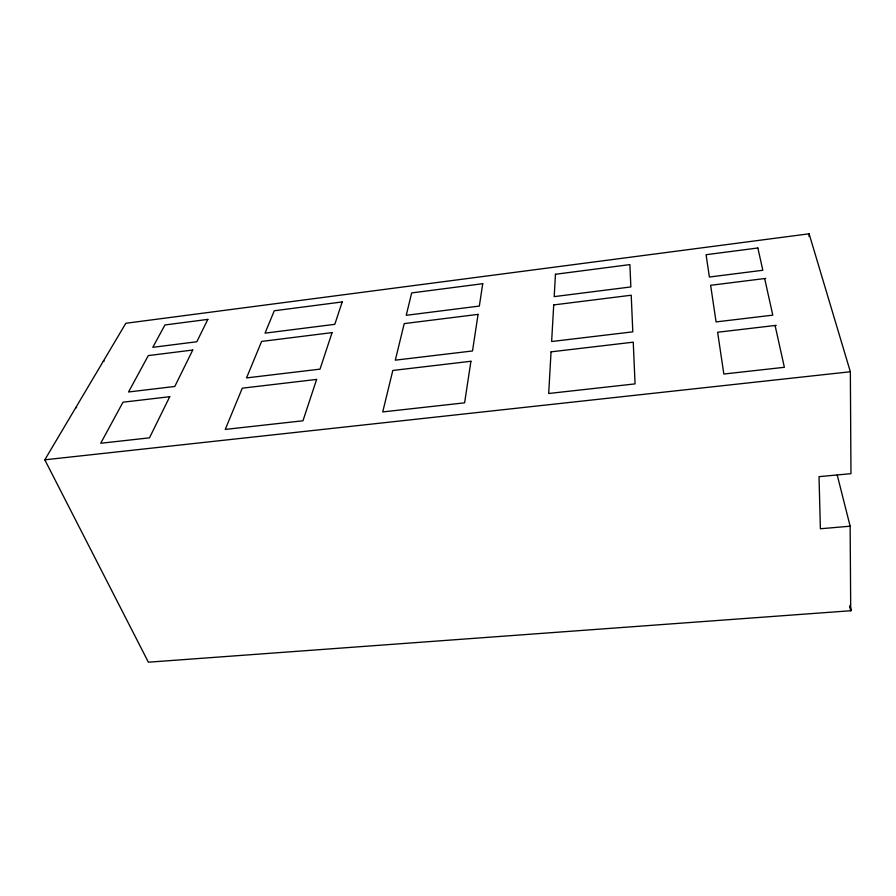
<?xml version="1.0" encoding="UTF-8"?>
<svg xmlns="http://www.w3.org/2000/svg" width="896" height="896" viewBox="0 0 896 896"><rect width="100%" height="100%" fill="white"/><g stroke="black" fill="none" stroke-linecap="round" stroke-linejoin="round"><path stroke-width="1.34" d="M809.032 236.578L809.099 233.8L125.821 323.277L44.8 459.816L148.378 662.2L851.2 610.702L849.934 605.282M103.309 361.222L104.182 361.11M765.744 278.41L710.629 285.298L716.083 321.91L772.789 315.146L764.658 278.544M75.69 407.77L76.608 407.658M776.227 325.349L717.618 332.248L723.834 374.024L784.37 367.304L775.085 325.494M44.8 459.816L850.349 371.75L850.965 473.659L819.022 476.661L820.389 528.763L850.147 526.198L850.718 610.736L849.789 606.726M809.099 233.8L850.349 371.75M837.222 475.014L850.147 526.198M551.051 351.848L548.688 393.49L635.062 383.891L633.248 342.171L551.051 351.848M553.717 304.92L551.634 341.522L632.8 331.845L631.221 295.232L553.717 304.92M555.464 274.266L554.187 296.621L630.862 286.933L629.888 264.6L555.464 274.266M470.926 361.267L464.598 402.83L382.726 411.925L392.818 370.462L470.926 361.267M478.072 314.373L472.506 350.963L395.315 360.158L404.219 323.602L478.072 314.373M482.742 283.696L479.338 306.074L406.235 315.302L411.678 292.925L482.742 283.696M316.624 379.422L302.96 420.784L225.243 429.419L242.29 388.17L316.624 379.422M332.08 332.618L320.018 369.141L246.534 377.91L261.61 341.432L332.08 332.618M342.205 301.941L334.813 324.33L265.037 333.144L274.277 310.766L342.205 301.941M169.747 396.704L149.486 437.842L100.699 443.262L122.998 402.203L169.747 396.704M192.741 350.034L174.798 386.467L128.554 391.978L148.31 355.589L192.741 350.034M207.838 319.39L196.818 341.757L152.802 347.312L164.942 324.957L207.838 319.39M757.87 247.99L706.082 254.71L709.397 277.021L762.821 270.267L757.87 247.99"/></g></svg>
